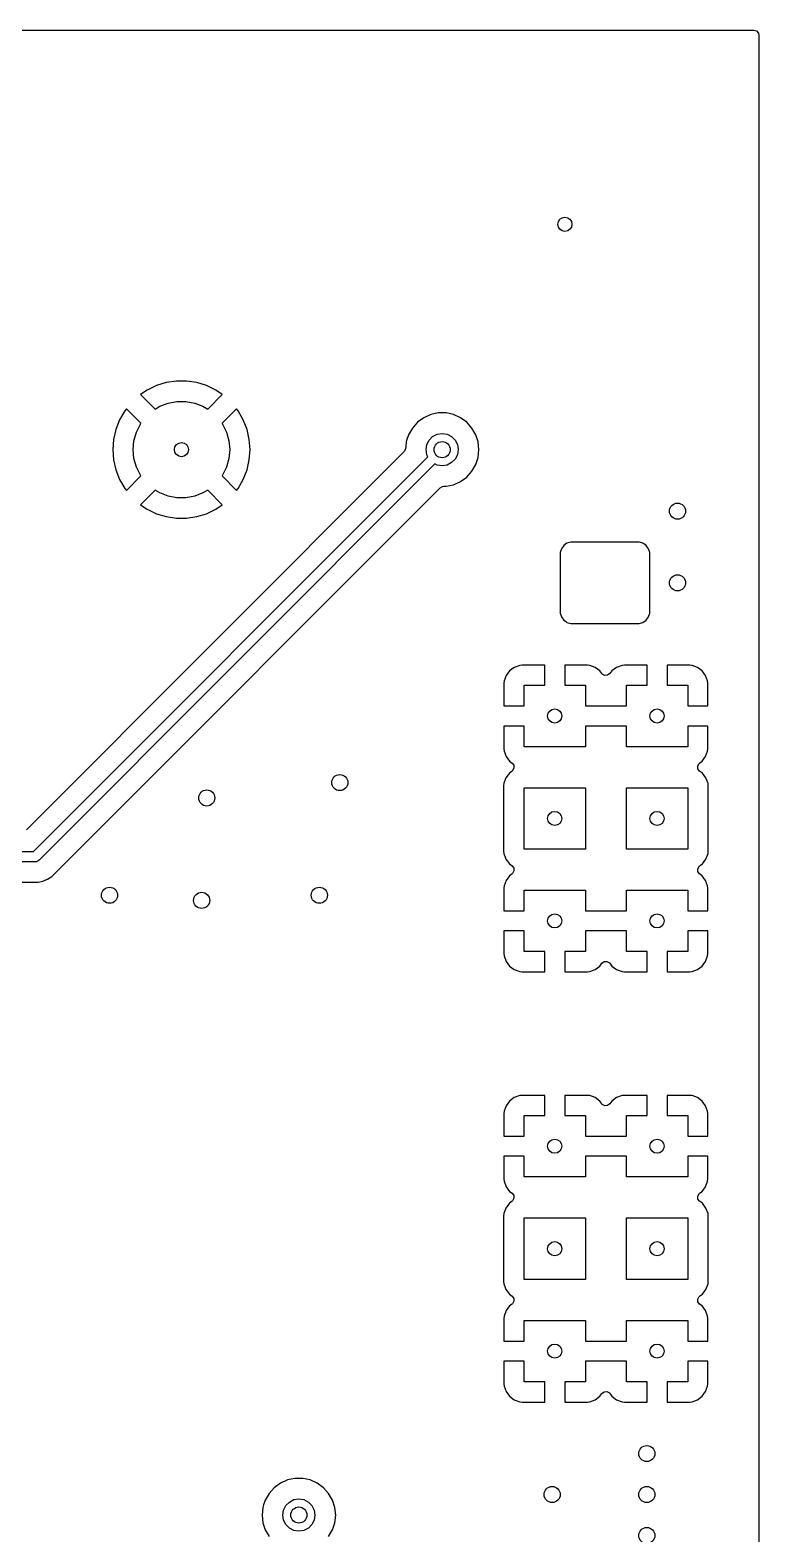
# Model space of a CAD drawing. Extents: x -2.18 to 1.8, y 0.44 to 2.81.
# Drawn here: x 1.087 to 1.8, y 1.347 to 2.815 of the extents above; entities that cross this region are included whole.
import ezdxf

# ---------------------------------------------------------------- set-up
doc = ezdxf.new("R2010")
doc.units = 0
doc.header["$MEASUREMENT"] = 0
doc.layers.add('BLACK', color=7, linetype='CONTINUOUS')

msp = doc.modelspace()

# ---------------------------------------------------------------- linework, layer by layer
at = {"layer": 'BLACK', "linetype": 'CONTINUOUS'}
for p, q in [((0.9998, 2.8146), (1.3998, 2.8146)), ((1.3998, 2.8146), (1.7947, 2.8146)), ((1.7947, 2.8146), (1.7973, 2.8138)), ((1.7973, 2.8138), (1.7991, 2.8117)), ((1.7991, 2.8117), (1.7996, 2.8097)), ((1.7996, 2.8097), (1.7996, 0.4403)), ((1.2108, 2.4675), (1.2017, 2.4631)), ((1.2203, 2.4704), (1.2108, 2.4675)), ((1.2303, 2.4719), (1.2203, 2.4704)), ((1.2203, 2.4704), (1.2203, 2.4704)), ((1.2403, 2.4719), (1.2303, 2.4719)), ((1.2502, 2.4704), (1.2403, 2.4719)), ((1.2598, 2.4675), (1.2502, 2.4704)), ((1.2502, 2.4704), (1.2502, 2.4704)), ((1.2688, 2.4631), (1.2598, 2.4675)), ((1.2598, 2.4675), (1.2598, 2.4675)), ((1.2017, 2.4631), (1.1954, 2.4588)), ((1.1954, 2.4588), (1.2097, 2.4445)), ((1.2017, 2.4631), (1.2017, 2.4631)), ((1.2223, 2.4504), (1.2309, 2.452)), ((1.2309, 2.452), (1.2396, 2.452)), ((1.2396, 2.452), (1.2482, 2.4504)), ((1.2609, 2.4445), (1.2752, 2.4588)), ((1.2752, 2.4588), (1.2688, 2.4631)), ((1.2688, 2.4631), (1.2688, 2.4631)), ((1.1798, 2.4428), (1.1748, 2.4341)), ((1.1815, 2.4449), (1.1798, 2.4428)), ((1.1957, 2.4307), (1.1815, 2.4449)), ((1.2097, 2.4445), (1.2142, 2.4473)), ((1.2142, 2.4473), (1.2223, 2.4504)), ((1.2482, 2.4504), (1.2563, 2.4473)), ((1.2563, 2.4473), (1.2609, 2.4445)), ((1.2891, 2.4449), (1.2749, 2.4307)), ((1.2907, 2.4428), (1.2891, 2.4449)), ((1.2957, 2.4341), (1.2907, 2.4428)), ((1.4789, 2.4392), (1.472, 2.4361)), ((1.4862, 2.4408), (1.4789, 2.4392)), ((1.4938, 2.4408), (1.4862, 2.4408)), ((1.5011, 2.4392), (1.4938, 2.4408)), ((1.508, 2.4361), (1.5011, 2.4392)), ((1.5011, 2.4392), (1.5011, 2.4392)), ((1.1711, 2.4248), (1.1689, 2.415)), ((1.1748, 2.4341), (1.1711, 2.4248)), ((1.1711, 2.4248), (1.1711, 2.4248)), ((1.1912, 2.4221), (1.1951, 2.4299)), ((1.1951, 2.4299), (1.1957, 2.4307)), ((1.2749, 2.4307), (1.2754, 2.4299)), ((1.2754, 2.4299), (1.2793, 2.4221)), ((1.2994, 2.4248), (1.2957, 2.4341)), ((1.2957, 2.4341), (1.2957, 2.4341)), ((1.3016, 2.415), (1.2994, 2.4248)), ((1.2994, 2.4248), (1.2994, 2.4248)), ((1.4609, 2.4261), (1.4571, 2.4196)), ((1.4659, 2.4317), (1.4609, 2.4261)), ((1.472, 2.4361), (1.4659, 2.4317)), ((1.5141, 2.4317), (1.508, 2.4361)), ((1.5191, 2.4261), (1.5141, 2.4317)), ((1.5229, 2.4196), (1.5191, 2.4261)), ((1.1689, 2.415), (1.1682, 2.405)), ((1.188, 2.405), (1.1888, 2.4137)), ((1.1888, 2.4137), (1.1912, 2.4221)), ((1.2793, 2.4221), (1.2817, 2.4137)), ((1.2817, 2.4137), (1.2825, 2.405)), ((1.3024, 2.405), (1.3016, 2.415)), ((1.4544, 2.4081), (1.4541, 2.4059)), ((1.4548, 2.4125), (1.4544, 2.4081)), ((1.4553, 2.4141), (1.4548, 2.4125)), ((1.4571, 2.4196), (1.4553, 2.4141)), ((1.4571, 2.4196), (1.4571, 2.4196)), ((1.4743, 2.405), (1.475, 2.4099)), ((1.475, 2.4099), (1.4773, 2.4143)), ((1.4773, 2.4143), (1.4807, 2.4177)), ((1.4807, 2.4177), (1.4851, 2.42)), ((1.4851, 2.42), (1.49, 2.4207)), ((1.49, 2.4207), (1.4949, 2.42)), ((1.4949, 2.42), (1.4993, 2.4177)), ((1.4993, 2.4177), (1.5027, 2.4143)), ((1.5027, 2.4143), (1.505, 2.4099)), ((1.505, 2.4099), (1.5057, 2.405)), ((1.5252, 2.4125), (1.5229, 2.4196)), ((1.526, 2.405), (1.5252, 2.4125)), ((1.4527, 2.403), (1.0838, 2.034)), ((1.0906, 2.0126), (1.4761, 2.398)), ((1.1682, 2.405), (1.1689, 2.395)), ((1.1682, 2.405), (1.1682, 2.405)), ((1.1689, 2.395), (1.1711, 2.3852)), ((1.1888, 2.3963), (1.188, 2.405)), ((1.1912, 2.3879), (1.1888, 2.3963)), ((1.2817, 2.3963), (1.2793, 2.3879)), ((1.2825, 2.405), (1.2817, 2.3963)), ((1.2994, 2.3852), (1.3016, 2.395)), ((1.3016, 2.395), (1.3024, 2.405)), ((1.3024, 2.405), (1.3024, 2.405)), ((1.4531, 2.4034), (1.4527, 2.403)), ((1.4541, 2.4059), (1.4531, 2.4034)), ((1.475, 2.4001), (1.4743, 2.405)), ((1.4761, 2.398), (1.475, 2.4001)), ((1.5027, 2.3957), (1.4993, 2.3923)), ((1.505, 2.4001), (1.5027, 2.3957)), ((1.5057, 2.405), (1.505, 2.4001)), ((1.5229, 2.3904), (1.5252, 2.3975)), ((1.5252, 2.3975), (1.526, 2.405)), ((1.483, 2.3911), (1.0961, 2.0042)), ((1.1711, 2.3852), (1.1711, 2.3852)), ((1.1711, 2.3852), (1.1748, 2.3759)), ((1.1815, 2.3651), (1.1957, 2.3793)), ((1.1951, 2.3801), (1.1912, 2.3879)), ((1.1957, 2.3793), (1.1951, 2.3801)), ((1.2754, 2.3801), (1.2749, 2.3793)), ((1.2749, 2.3793), (1.2891, 2.3651)), ((1.2793, 2.3879), (1.2754, 2.3801)), ((1.2957, 2.3759), (1.2994, 2.3852)), ((1.2994, 2.3852), (1.2994, 2.3852)), ((1.4851, 2.39), (1.483, 2.3911)), ((1.49, 2.3893), (1.4851, 2.39)), ((1.4949, 2.39), (1.49, 2.3893)), ((1.4993, 2.3923), (1.4949, 2.39)), ((1.508, 2.3739), (1.5141, 2.3783)), ((1.5141, 2.3783), (1.5191, 2.3839)), ((1.5191, 2.3839), (1.5229, 2.3904)), ((1.1748, 2.3759), (1.1748, 2.3759)), ((1.1748, 2.3759), (1.1798, 2.3672)), ((1.1798, 2.3672), (1.1815, 2.3651)), ((1.2097, 2.3655), (1.1954, 2.3512)), ((1.2142, 2.3627), (1.2097, 2.3655)), ((1.2609, 2.3655), (1.2563, 2.3627)), ((1.2752, 2.3512), (1.2609, 2.3655)), ((1.2891, 2.3651), (1.2907, 2.3672)), ((1.2907, 2.3672), (1.2957, 2.3759)), ((1.4248, 2.3045), (1.4881, 2.3678)), ((1.4881, 2.3678), (1.4905, 2.3691)), ((1.4905, 2.3691), (1.4915, 2.3692)), ((1.4915, 2.3692), (1.4938, 2.3692)), ((1.4938, 2.3692), (1.5011, 2.3708)), ((1.5011, 2.3708), (1.508, 2.3739)), ((1.1954, 2.3512), (1.2017, 2.3469)), ((1.2223, 2.3596), (1.2142, 2.3627)), ((1.2309, 2.358), (1.2223, 2.3596)), ((1.2396, 2.358), (1.2309, 2.358)), ((1.2482, 2.3596), (1.2396, 2.358)), ((1.2563, 2.3627), (1.2482, 2.3596)), ((1.2688, 2.3469), (1.2752, 2.3512)), ((1.2017, 2.3469), (1.2017, 2.3469)), ((1.2017, 2.3469), (1.2108, 2.3425)), ((1.2108, 2.3425), (1.2108, 2.3425)), ((1.2108, 2.3425), (1.2203, 2.3396)), ((1.2203, 2.3396), (1.2203, 2.3396)), ((1.2203, 2.3396), (1.2303, 2.3381)), ((1.2303, 2.3381), (1.2303, 2.3381)), ((1.2303, 2.3381), (1.2403, 2.3381)), ((1.2403, 2.3381), (1.2502, 2.3396)), ((1.2403, 2.3381), (1.2403, 2.3381)), ((1.2502, 2.3396), (1.2598, 2.3425)), ((1.2502, 2.3396), (1.2502, 2.3396)), ((1.2598, 2.3425), (1.2688, 2.3469)), ((1.6066, 2.3082), (1.6054, 2.3045)), ((1.6089, 2.3113), (1.6066, 2.3082)), ((1.612, 2.3136), (1.6089, 2.3113)), ((1.6157, 2.3148), (1.612, 2.3136)), ((1.6176, 2.3148), (1.6157, 2.3148)), ((1.6157, 2.3148), (1.6157, 2.3148)), ((1.6178, 2.3148), (1.6176, 2.3148)), ((1.6808, 2.3148), (1.6178, 2.3148)), ((1.6826, 2.3148), (1.6808, 2.3148)), ((1.6862, 2.3136), (1.6826, 2.3148)), ((1.6826, 2.3148), (1.6826, 2.3148)), ((1.6894, 2.3113), (1.6862, 2.3136)), ((1.6908, 2.3094), (1.6894, 2.3113)), ((1.6917, 2.3082), (1.6908, 2.3094)), ((1.6929, 2.3045), (1.6917, 2.3082)), ((1.1972, 2.0769), (1.4248, 2.3045)), ((1.6054, 2.3045), (1.6054, 2.2455)), ((1.6929, 2.3027), (1.6929, 2.3045)), ((1.6929, 2.2476), (1.6929, 2.3027)), ((1.6929, 2.2474), (1.6929, 2.2476)), ((1.6929, 2.2455), (1.6929, 2.2474)), ((1.6054, 2.2455), (1.6066, 2.2418)), ((1.6066, 2.2418), (1.6089, 2.2387)), ((1.6089, 2.2387), (1.6105, 2.2375)), ((1.6105, 2.2375), (1.612, 2.2364)), ((1.612, 2.2364), (1.6157, 2.2352)), ((1.6157, 2.2352), (1.6157, 2.2352)), ((1.6157, 2.2352), (1.6826, 2.2352)), ((1.6826, 2.2352), (1.6862, 2.2364)), ((1.6826, 2.2352), (1.6826, 2.2352)), ((1.6862, 2.2364), (1.6894, 2.2387)), ((1.6894, 2.2387), (1.6917, 2.2418)), ((1.6917, 2.2418), (1.6929, 2.2455)), ((1.5559, 2.1891), (1.5525, 2.1845)), ((1.5605, 2.1925), (1.5559, 2.1891)), ((1.5559, 2.1891), (1.5559, 2.1891)), ((1.5658, 2.1944), (1.5605, 2.1925)), ((1.5605, 2.1925), (1.5605, 2.1925)), ((1.5681, 2.1947), (1.5658, 2.1944)), ((1.5658, 2.1944), (1.5658, 2.1944)), ((1.5902, 2.1947), (1.5681, 2.1947)), ((1.5902, 2.175), (1.5902, 2.1947)), ((1.6319, 2.1947), (1.6098, 2.1947)), ((1.6098, 2.1947), (1.6098, 2.175)), ((1.6342, 2.1944), (1.6319, 2.1947)), ((1.6395, 2.1925), (1.6342, 2.1944)), ((1.6342, 2.1944), (1.6342, 2.1944)), ((1.6441, 2.1891), (1.6395, 2.1925)), ((1.6395, 2.1925), (1.6395, 2.1925)), ((1.6461, 2.1864), (1.6441, 2.1891)), ((1.6559, 2.1891), (1.6539, 2.1864)), ((1.6605, 2.1925), (1.6559, 2.1891)), ((1.6658, 2.1944), (1.6605, 2.1925)), ((1.6605, 2.1925), (1.6605, 2.1925)), ((1.6681, 2.1947), (1.6658, 2.1944)), ((1.6658, 2.1944), (1.6658, 2.1944)), ((1.6902, 2.1947), (1.6681, 2.1947)), ((1.6902, 2.175), (1.6902, 2.1947)), ((1.7319, 2.1947), (1.7098, 2.1947)), ((1.7098, 2.1947), (1.7098, 2.175)), ((1.7342, 2.1944), (1.7319, 2.1947)), ((1.7395, 2.1925), (1.7342, 2.1944)), ((1.7342, 2.1944), (1.7342, 2.1944)), ((1.7441, 2.1891), (1.7395, 2.1925)), ((1.7395, 2.1925), (1.7395, 2.1925)), ((1.7475, 2.1845), (1.7441, 2.1891)), ((1.7441, 2.1891), (1.7441, 2.1891)), ((1.5506, 2.1792), (1.5503, 2.1769)), ((1.5503, 2.1769), (1.5503, 2.1548)), ((1.5525, 2.1845), (1.5506, 2.1792)), ((1.5506, 2.1792), (1.5506, 2.1792)), ((1.5525, 2.1845), (1.5525, 2.1845)), ((1.57, 2.1548), (1.57, 2.175)), ((1.57, 2.175), (1.5902, 2.175)), ((1.6098, 2.175), (1.63, 2.175)), ((1.63, 2.175), (1.63, 2.1548)), ((1.6465, 2.1858), (1.6461, 2.1864)), ((1.649, 2.1845), (1.6465, 2.1858)), ((1.6517, 2.1847), (1.649, 2.1845)), ((1.6539, 2.1864), (1.6517, 2.1847)), ((1.67, 2.1548), (1.67, 2.175)), ((1.67, 2.175), (1.6902, 2.175)), ((1.7098, 2.175), (1.73, 2.175)), ((1.73, 2.175), (1.73, 2.1548)), ((1.7494, 2.1792), (1.7475, 2.1845)), ((1.7475, 2.1845), (1.7475, 2.1845)), ((1.7497, 2.1769), (1.7494, 2.1792)), ((1.7494, 2.1792), (1.7494, 2.1792)), ((1.7497, 2.1548), (1.7497, 2.1769)), ((1.7497, 2.1769), (1.7497, 2.1769)), ((1.5503, 2.1548), (1.57, 2.1548)), ((1.63, 2.1548), (1.67, 2.1548)), ((1.73, 2.1548), (1.7497, 2.1548)), ((1.57, 2.1352), (1.5503, 2.1352)), ((1.5503, 2.1352), (1.5503, 2.1131)), ((1.57, 2.115), (1.57, 2.1352)), ((1.63, 2.1352), (1.63, 2.115)), ((1.67, 2.1352), (1.63, 2.1352)), ((1.67, 2.115), (1.67, 2.1352)), ((1.7497, 2.1352), (1.73, 2.1352)), ((1.73, 2.1352), (1.73, 2.115)), ((1.7497, 2.1131), (1.7497, 2.1352)), ((1.63, 2.115), (1.57, 2.115)), ((1.73, 2.115), (1.67, 2.115)), ((1.5503, 2.1131), (1.5506, 2.1108)), ((1.5506, 2.1108), (1.5506, 2.1108)), ((1.5506, 2.1108), (1.5525, 2.1055)), ((1.5525, 2.1055), (1.5525, 2.1055)), ((1.5525, 2.1055), (1.5559, 2.1009)), ((1.5559, 2.1009), (1.5584, 2.0991)), ((1.7416, 2.0991), (1.7441, 2.1009)), ((1.7441, 2.1009), (1.7475, 2.1055)), ((1.7441, 2.1009), (1.7441, 2.1009)), ((1.7475, 2.1055), (1.7494, 2.1108)), ((1.7475, 2.1055), (1.7475, 2.1055)), ((1.7494, 2.1108), (1.7497, 2.1131)), ((1.7494, 2.1108), (1.7494, 2.1108)), ((1.7497, 2.1131), (1.7497, 2.1131)), ((1.5522, 2.0847), (1.5502, 2.0793)), ((1.5545, 2.0876), (1.5522, 2.0847)), ((1.5557, 2.0893), (1.5545, 2.0876)), ((1.5584, 2.0913), (1.5557, 2.0893)), ((1.5557, 2.0893), (1.5557, 2.0893)), ((1.5557, 2.0893), (1.5557, 2.0893)), ((1.5584, 2.0991), (1.56, 2.0969)), ((1.5589, 2.0918), (1.5584, 2.0913)), ((1.5602, 2.0942), (1.5589, 2.0918)), ((1.56, 2.0969), (1.5602, 2.0942)), ((1.7398, 2.0962), (1.7411, 2.0987)), ((1.74, 2.0935), (1.7398, 2.0962)), ((1.7416, 2.0913), (1.74, 2.0935)), ((1.7411, 2.0987), (1.7416, 2.0991)), ((1.7443, 2.0893), (1.7416, 2.0913)), ((1.7478, 2.0847), (1.7443, 2.0893)), ((1.7487, 2.0822), (1.7478, 2.0847)), ((1.1086, 1.9883), (1.1972, 2.0769)), ((1.5502, 2.0793), (1.55, 2.0769)), ((1.55, 2.0769), (1.55, 2.0131)), ((1.5502, 2.0793), (1.5502, 2.0793)), ((1.57, 2.015), (1.57, 2.075)), ((1.57, 2.075), (1.63, 2.075)), ((1.63, 2.075), (1.63, 2.015)), ((1.67, 2.015), (1.67, 2.075)), ((1.67, 2.075), (1.73, 2.075)), ((1.73, 2.075), (1.73, 2.015)), ((1.7496, 2.0796), (1.7487, 2.0822)), ((1.7498, 2.0793), (1.7496, 2.0796)), ((1.7498, 2.0787), (1.7498, 2.0793)), ((1.75, 2.0769), (1.7498, 2.0787)), ((1.75, 2.0131), (1.75, 2.0769)), ((1.75, 2.0769), (1.75, 2.0769)), ((0.5827, 2.0126), (1.0906, 2.0126)), ((1.55, 2.0131), (1.5502, 2.0107)), ((1.63, 2.015), (1.57, 2.015)), ((1.73, 2.015), (1.67, 2.015)), ((1.7498, 2.0107), (1.7499, 2.0123)), ((1.7499, 2.0123), (1.75, 2.0131)), ((1.75, 2.0131), (1.75, 2.0131)), ((1.0927, 2.0027), (0.5847, 2.0027)), ((1.0936, 2.0028), (1.0927, 2.0027)), ((1.0941, 2.0031), (1.0936, 2.0028)), ((1.0936, 2.0028), (1.0936, 2.0028)), ((1.0954, 2.0036), (1.0941, 2.0031)), ((1.0961, 2.0042), (1.0954, 2.0036)), ((1.0954, 2.0036), (1.0954, 2.0036)), ((1.5502, 2.0107), (1.5502, 2.0107)), ((1.5502, 2.0107), (1.5519, 2.0061)), ((1.5519, 2.0061), (1.5522, 2.0053)), ((1.5522, 2.0053), (1.5557, 2.0007)), ((1.5557, 2.0007), (1.5584, 1.9987)), ((1.5584, 1.9987), (1.56, 1.9965)), ((1.7398, 1.9958), (1.7411, 1.9982)), ((1.7411, 1.9982), (1.7416, 1.9987)), ((1.7416, 1.9987), (1.7443, 2.0007)), ((1.7443, 2.0007), (1.7478, 2.0053)), ((1.7478, 2.0053), (1.7498, 2.0107)), ((0.9911, 1.9827), (1.0951, 1.9827)), ((1.0951, 1.9827), (1.0999, 1.9837)), ((1.0951, 1.9827), (1.0951, 1.9827)), ((1.0999, 1.9837), (1.1045, 1.9856)), ((1.1045, 1.9856), (1.1086, 1.9883)), ((1.5525, 1.9845), (1.5506, 1.9792)), ((1.5559, 1.9891), (1.5525, 1.9845)), ((1.5525, 1.9845), (1.5525, 1.9845)), ((1.5584, 1.9909), (1.5559, 1.9891)), ((1.5589, 1.9913), (1.5584, 1.9909)), ((1.5602, 1.9938), (1.5589, 1.9913)), ((1.56, 1.9965), (1.5602, 1.9938)), ((1.74, 1.9931), (1.7398, 1.9958)), ((1.7416, 1.9909), (1.74, 1.9931)), ((1.7441, 1.9891), (1.7416, 1.9909)), ((1.7475, 1.9845), (1.7441, 1.9891)), ((1.7494, 1.9792), (1.7475, 1.9845)), ((1.7475, 1.9845), (1.7475, 1.9845)), ((1.5506, 1.9792), (1.5503, 1.9769)), ((1.5503, 1.9769), (1.5503, 1.9548)), ((1.5506, 1.9792), (1.5506, 1.9792)), ((1.57, 1.9548), (1.57, 1.975)), ((1.57, 1.975), (1.63, 1.975)), ((1.63, 1.975), (1.63, 1.9548)), ((1.67, 1.9548), (1.67, 1.975)), ((1.67, 1.975), (1.73, 1.975)), ((1.73, 1.975), (1.73, 1.9548)), ((1.7497, 1.9769), (1.7494, 1.9792)), ((1.7494, 1.9792), (1.7494, 1.9792)), ((1.7497, 1.9548), (1.7497, 1.9769)), ((1.7497, 1.9769), (1.7497, 1.9769)), ((1.5503, 1.9548), (1.57, 1.9548)), ((1.63, 1.9548), (1.67, 1.9548)), ((1.73, 1.9548), (1.7497, 1.9548)), ((1.5503, 1.9352), (1.5503, 1.9131)), ((1.57, 1.9352), (1.5503, 1.9352)), ((1.57, 1.915), (1.57, 1.9352)), ((1.63, 1.9352), (1.63, 1.915)), ((1.67, 1.9352), (1.63, 1.9352)), ((1.67, 1.915), (1.67, 1.9352)), ((1.7497, 1.9352), (1.73, 1.9352)), ((1.73, 1.9352), (1.73, 1.915)), ((1.7497, 1.9131), (1.7497, 1.9352)), ((1.5503, 1.9131), (1.5506, 1.9108)), ((1.5506, 1.9108), (1.5506, 1.9108)), ((1.5506, 1.9108), (1.5525, 1.9055)), ((1.5902, 1.915), (1.57, 1.915)), ((1.5902, 1.8953), (1.5902, 1.915)), ((1.63, 1.915), (1.6098, 1.915)), ((1.6098, 1.915), (1.6098, 1.8953)), ((1.6902, 1.915), (1.67, 1.915)), ((1.6902, 1.8953), (1.6902, 1.915)), ((1.73, 1.915), (1.7098, 1.915)), ((1.7098, 1.915), (1.7098, 1.8953)), ((1.7475, 1.9055), (1.7494, 1.9108)), ((1.7494, 1.9108), (1.7497, 1.9131)), ((1.7494, 1.9108), (1.7494, 1.9108)), ((1.7497, 1.9131), (1.7497, 1.9131)), ((1.5525, 1.9055), (1.5525, 1.9055)), ((1.5525, 1.9055), (1.5559, 1.9009)), ((1.5559, 1.9009), (1.5559, 1.9009)), ((1.5559, 1.9009), (1.5605, 1.8975)), ((1.5605, 1.8975), (1.5605, 1.8975)), ((1.5605, 1.8975), (1.5658, 1.8956)), ((1.5658, 1.8956), (1.5658, 1.8956)), ((1.5658, 1.8956), (1.5681, 1.8953)), ((1.5681, 1.8953), (1.5681, 1.8953)), ((1.5681, 1.8953), (1.5902, 1.8953)), ((1.6098, 1.8953), (1.6319, 1.8953)), ((1.6319, 1.8953), (1.6342, 1.8956)), ((1.6319, 1.8953), (1.6319, 1.8953)), ((1.6342, 1.8956), (1.6395, 1.8975)), ((1.6342, 1.8956), (1.6342, 1.8956)), ((1.6395, 1.8975), (1.6441, 1.9009)), ((1.6395, 1.8975), (1.6395, 1.8975)), ((1.6441, 1.9009), (1.6461, 1.9036)), ((1.6461, 1.9036), (1.6483, 1.9053)), ((1.6483, 1.9053), (1.651, 1.9055)), ((1.651, 1.9055), (1.6535, 1.9042)), ((1.6535, 1.9042), (1.6539, 1.9036)), ((1.6539, 1.9036), (1.6559, 1.9009)), ((1.6559, 1.9009), (1.6605, 1.8975)), ((1.6605, 1.8975), (1.6605, 1.8975)), ((1.6605, 1.8975), (1.6658, 1.8956)), ((1.6658, 1.8956), (1.6658, 1.8956)), ((1.6658, 1.8956), (1.6681, 1.8953)), ((1.6681, 1.8953), (1.6681, 1.8953)), ((1.6681, 1.8953), (1.6902, 1.8953)), ((1.7098, 1.8953), (1.7319, 1.8953)), ((1.7319, 1.8953), (1.7342, 1.8956)), ((1.7319, 1.8953), (1.7319, 1.8953)), ((1.7342, 1.8956), (1.7395, 1.8975)), ((1.7342, 1.8956), (1.7342, 1.8956)), ((1.7395, 1.8975), (1.7441, 1.9009)), ((1.7395, 1.8975), (1.7395, 1.8975)), ((1.7441, 1.9009), (1.7475, 1.9055)), ((1.7441, 1.9009), (1.7441, 1.9009)), ((1.7475, 1.9055), (1.7475, 1.9055)), ((1.5525, 1.7645), (1.5506, 1.7592)), ((1.5559, 1.7691), (1.5525, 1.7645)), ((1.5525, 1.7645), (1.5525, 1.7645)), ((1.5605, 1.7725), (1.5559, 1.7691)), ((1.5559, 1.7691), (1.5559, 1.7691)), ((1.5658, 1.7744), (1.5605, 1.7725)), ((1.5605, 1.7725), (1.5605, 1.7725)), ((1.5681, 1.7747), (1.5658, 1.7744)), ((1.5658, 1.7744), (1.5658, 1.7744)), ((1.5902, 1.7747), (1.5681, 1.7747)), ((1.5902, 1.755), (1.5902, 1.7747)), ((1.6319, 1.7747), (1.6098, 1.7747)), ((1.6098, 1.7747), (1.6098, 1.755)), ((1.6342, 1.7744), (1.6319, 1.7747)), ((1.6395, 1.7725), (1.6342, 1.7744)), ((1.6342, 1.7744), (1.6342, 1.7744)), ((1.6441, 1.7691), (1.6395, 1.7725)), ((1.6395, 1.7725), (1.6395, 1.7725)), ((1.6461, 1.7664), (1.6441, 1.7691)), ((1.6465, 1.7658), (1.6461, 1.7664)), ((1.649, 1.7645), (1.6465, 1.7658)), ((1.6517, 1.7647), (1.649, 1.7645)), ((1.6539, 1.7664), (1.6517, 1.7647)), ((1.6559, 1.7691), (1.6539, 1.7664)), ((1.6605, 1.7725), (1.6559, 1.7691)), ((1.6658, 1.7744), (1.6605, 1.7725)), ((1.6605, 1.7725), (1.6605, 1.7725)), ((1.6681, 1.7747), (1.6658, 1.7744)), ((1.6658, 1.7744), (1.6658, 1.7744)), ((1.6902, 1.7747), (1.6681, 1.7747)), ((1.6902, 1.755), (1.6902, 1.7747)), ((1.7319, 1.7747), (1.7098, 1.7747)), ((1.7098, 1.7747), (1.7098, 1.755)), ((1.7342, 1.7744), (1.7319, 1.7747)), ((1.7395, 1.7725), (1.7342, 1.7744)), ((1.7342, 1.7744), (1.7342, 1.7744)), ((1.7441, 1.7691), (1.7395, 1.7725)), ((1.7395, 1.7725), (1.7395, 1.7725)), ((1.7475, 1.7645), (1.7441, 1.7691)), ((1.7441, 1.7691), (1.7441, 1.7691)), ((1.7494, 1.7592), (1.7475, 1.7645)), ((1.7475, 1.7645), (1.7475, 1.7645)), ((1.5506, 1.7592), (1.5503, 1.7569)), ((1.5503, 1.7569), (1.5503, 1.7348)), ((1.5506, 1.7592), (1.5506, 1.7592)), ((1.57, 1.7348), (1.57, 1.755)), ((1.57, 1.755), (1.5902, 1.755)), ((1.6098, 1.755), (1.63, 1.755)), ((1.63, 1.755), (1.63, 1.7348)), ((1.67, 1.7348), (1.67, 1.755)), ((1.67, 1.755), (1.6902, 1.755)), ((1.7098, 1.755), (1.73, 1.755)), ((1.73, 1.755), (1.73, 1.7348)), ((1.7497, 1.7569), (1.7494, 1.7592)), ((1.7494, 1.7592), (1.7494, 1.7592)), ((1.7497, 1.7348), (1.7497, 1.7569)), ((1.7497, 1.7569), (1.7497, 1.7569)), ((1.5503, 1.7348), (1.57, 1.7348)), ((1.63, 1.7348), (1.67, 1.7348)), ((1.73, 1.7348), (1.7497, 1.7348)), ((1.57, 1.7152), (1.5503, 1.7152)), ((1.5503, 1.7152), (1.5503, 1.6931)), ((1.57, 1.695), (1.57, 1.7152)), ((1.67, 1.7152), (1.63, 1.7152)), ((1.63, 1.7152), (1.63, 1.695)), ((1.67, 1.695), (1.67, 1.7152)), ((1.7497, 1.7152), (1.73, 1.7152)), ((1.73, 1.7152), (1.73, 1.695)), ((1.7497, 1.6931), (1.7497, 1.7152)), ((1.5503, 1.6931), (1.5506, 1.6908)), ((1.5506, 1.6908), (1.5506, 1.6908)), ((1.5506, 1.6908), (1.5525, 1.6855)), ((1.63, 1.695), (1.57, 1.695)), ((1.73, 1.695), (1.67, 1.695)), ((1.7475, 1.6855), (1.7494, 1.6908)), ((1.7494, 1.6908), (1.7497, 1.6931)), ((1.7494, 1.6908), (1.7494, 1.6908)), ((1.7497, 1.6931), (1.7497, 1.6931)), ((1.5525, 1.6855), (1.5525, 1.6855)), ((1.5525, 1.6855), (1.5559, 1.6809)), ((1.5559, 1.6809), (1.5584, 1.6791)), ((1.5584, 1.6791), (1.56, 1.6769)), ((1.5602, 1.6742), (1.5589, 1.6718)), ((1.56, 1.6769), (1.5602, 1.6742)), ((1.7398, 1.6762), (1.7411, 1.6787)), ((1.74, 1.6735), (1.7398, 1.6762)), ((1.7411, 1.6787), (1.7416, 1.6791)), ((1.7416, 1.6791), (1.7441, 1.6809)), ((1.7441, 1.6809), (1.7475, 1.6855)), ((1.7441, 1.6809), (1.7441, 1.6809)), ((1.7475, 1.6855), (1.7475, 1.6855)), ((1.5502, 1.6593), (1.55, 1.6569)), ((1.5522, 1.6647), (1.5502, 1.6593)), ((1.5502, 1.6593), (1.5502, 1.6593)), ((1.5557, 1.6693), (1.5522, 1.6647)), ((1.5584, 1.6713), (1.5557, 1.6693)), ((1.5557, 1.6693), (1.5557, 1.6693)), ((1.5557, 1.6693), (1.5557, 1.6693)), ((1.5557, 1.6693), (1.5557, 1.6693)), ((1.5589, 1.6718), (1.5584, 1.6713)), ((1.7416, 1.6713), (1.74, 1.6735)), ((1.7443, 1.6693), (1.7416, 1.6713)), ((1.7478, 1.6647), (1.7443, 1.6693)), ((1.7498, 1.6593), (1.7478, 1.6647)), ((1.7499, 1.6585), (1.7498, 1.6593)), ((1.55, 1.6569), (1.55, 1.5931)), ((1.57, 1.595), (1.57, 1.655)), ((1.57, 1.655), (1.63, 1.655)), ((1.63, 1.655), (1.63, 1.595)), ((1.67, 1.595), (1.67, 1.655)), ((1.67, 1.655), (1.73, 1.655)), ((1.73, 1.655), (1.73, 1.595)), ((1.75, 1.6569), (1.7499, 1.6585)), ((1.75, 1.5931), (1.75, 1.6569)), ((1.75, 1.6569), (1.75, 1.6569)), ((1.55, 1.5931), (1.5502, 1.5907)), ((1.5502, 1.5907), (1.5502, 1.5907)), ((1.5502, 1.5907), (1.5519, 1.5861)), ((1.5519, 1.5861), (1.5522, 1.5853)), ((1.63, 1.595), (1.57, 1.595)), ((1.73, 1.595), (1.67, 1.595)), ((1.7478, 1.5853), (1.7498, 1.5907)), ((1.7498, 1.5907), (1.7499, 1.592)), ((1.7499, 1.592), (1.75, 1.5931)), ((1.75, 1.5931), (1.75, 1.5931)), ((1.5522, 1.5853), (1.5557, 1.5807)), ((1.5557, 1.5807), (1.5584, 1.5787)), ((1.5584, 1.5709), (1.5559, 1.5691)), ((1.5584, 1.5787), (1.56, 1.5765)), ((1.5589, 1.5713), (1.5584, 1.5709)), ((1.5602, 1.5738), (1.5589, 1.5713)), ((1.56, 1.5765), (1.5602, 1.5738)), ((1.7398, 1.5758), (1.7411, 1.5782)), ((1.74, 1.5731), (1.7398, 1.5758)), ((1.7416, 1.5709), (1.74, 1.5731)), ((1.7411, 1.5782), (1.7416, 1.5787)), ((1.7416, 1.5787), (1.7443, 1.5807)), ((1.7441, 1.5691), (1.7416, 1.5709)), ((1.7443, 1.5807), (1.7478, 1.5853)), ((1.5506, 1.5592), (1.5503, 1.5569)), ((1.5503, 1.5569), (1.5503, 1.5348)), ((1.5525, 1.5645), (1.5506, 1.5592)), ((1.5506, 1.5592), (1.5506, 1.5592)), ((1.5559, 1.5691), (1.5525, 1.5645)), ((1.5525, 1.5645), (1.5525, 1.5645)), ((1.7475, 1.5645), (1.7441, 1.5691)), ((1.7494, 1.5592), (1.7475, 1.5645)), ((1.7475, 1.5645), (1.7475, 1.5645)), ((1.7497, 1.5569), (1.7494, 1.5592)), ((1.7494, 1.5592), (1.7494, 1.5592)), ((1.7497, 1.5348), (1.7497, 1.5569)), ((1.7497, 1.5569), (1.7497, 1.5569)), ((1.57, 1.5348), (1.57, 1.555)), ((1.57, 1.555), (1.63, 1.555)), ((1.63, 1.555), (1.63, 1.5348)), ((1.67, 1.5348), (1.67, 1.555)), ((1.67, 1.555), (1.73, 1.555)), ((1.73, 1.555), (1.73, 1.5348)), ((1.5503, 1.5348), (1.57, 1.5348)), ((1.63, 1.5348), (1.67, 1.5348)), ((1.73, 1.5348), (1.7497, 1.5348)), ((1.5503, 1.5152), (1.5503, 1.4931)), ((1.57, 1.5152), (1.5503, 1.5152)), ((1.57, 1.495), (1.57, 1.5152)), ((1.63, 1.5152), (1.63, 1.495)), ((1.67, 1.5152), (1.63, 1.5152)), ((1.67, 1.495), (1.67, 1.5152)), ((1.7497, 1.5152), (1.73, 1.5152)), ((1.73, 1.5152), (1.73, 1.495)), ((1.7497, 1.4931), (1.7497, 1.5152)), ((1.5503, 1.4931), (1.5506, 1.4908)), ((1.5506, 1.4908), (1.5506, 1.4908)), ((1.5506, 1.4908), (1.5525, 1.4855)), ((1.5525, 1.4855), (1.5525, 1.4855)), ((1.5525, 1.4855), (1.5559, 1.4809)), ((1.5902, 1.495), (1.57, 1.495)), ((1.5902, 1.4753), (1.5902, 1.495)), ((1.63, 1.495), (1.6098, 1.495)), ((1.6098, 1.495), (1.6098, 1.4753)), ((1.6441, 1.4809), (1.6461, 1.4836)), ((1.6461, 1.4836), (1.6483, 1.4853)), ((1.6483, 1.4853), (1.651, 1.4855)), ((1.651, 1.4855), (1.6535, 1.4842)), ((1.6535, 1.4842), (1.6539, 1.4836)), ((1.6539, 1.4836), (1.6559, 1.4809)), ((1.6902, 1.495), (1.67, 1.495)), ((1.6902, 1.4753), (1.6902, 1.495)), ((1.73, 1.495), (1.7098, 1.495)), ((1.7098, 1.495), (1.7098, 1.4753)), ((1.7441, 1.4809), (1.7475, 1.4855)), ((1.7475, 1.4855), (1.7494, 1.4908)), ((1.7475, 1.4855), (1.7475, 1.4855)), ((1.7494, 1.4908), (1.7497, 1.4931)), ((1.7494, 1.4908), (1.7494, 1.4908)), ((1.7497, 1.4931), (1.7497, 1.4931)), ((1.5559, 1.4809), (1.5559, 1.4809)), ((1.5559, 1.4809), (1.5605, 1.4775)), ((1.5605, 1.4775), (1.5605, 1.4775)), ((1.5605, 1.4775), (1.5658, 1.4756)), ((1.5658, 1.4756), (1.5658, 1.4756)), ((1.5658, 1.4756), (1.5681, 1.4753)), ((1.5681, 1.4753), (1.5681, 1.4753)), ((1.5681, 1.4753), (1.5902, 1.4753)), ((1.6098, 1.4753), (1.6319, 1.4753)), ((1.6319, 1.4753), (1.6342, 1.4756)), ((1.6319, 1.4753), (1.6319, 1.4753)), ((1.6342, 1.4756), (1.6395, 1.4775)), ((1.6342, 1.4756), (1.6342, 1.4756)), ((1.6395, 1.4775), (1.6441, 1.4809)), ((1.6395, 1.4775), (1.6395, 1.4775)), ((1.6559, 1.4809), (1.6605, 1.4775)), ((1.6605, 1.4775), (1.6605, 1.4775)), ((1.6605, 1.4775), (1.6658, 1.4756)), ((1.6658, 1.4756), (1.6658, 1.4756)), ((1.6658, 1.4756), (1.6681, 1.4753)), ((1.6681, 1.4753), (1.6681, 1.4753)), ((1.6681, 1.4753), (1.6902, 1.4753)), ((1.7098, 1.4753), (1.7319, 1.4753)), ((1.7319, 1.4753), (1.7342, 1.4756)), ((1.7319, 1.4753), (1.7319, 1.4753)), ((1.7342, 1.4756), (1.7395, 1.4775)), ((1.7342, 1.4756), (1.7342, 1.4756)), ((1.7395, 1.4775), (1.7441, 1.4809)), ((1.7395, 1.4775), (1.7395, 1.4775)), ((1.7441, 1.4809), (1.7441, 1.4809)), ((1.332, 1.3961), (1.3259, 1.3917)), ((1.3348, 1.3974), (1.332, 1.3961)), ((1.3365, 1.3982), (1.3348, 1.3974)), ((1.3389, 1.3992), (1.3365, 1.3982)), ((1.3462, 1.4008), (1.3389, 1.3992)), ((1.3538, 1.4008), (1.3462, 1.4008)), ((1.3611, 1.3992), (1.3538, 1.4008)), ((1.368, 1.3961), (1.3611, 1.3992)), ((1.3611, 1.3992), (1.3611, 1.3992)), ((1.3741, 1.3917), (1.368, 1.3961)), ((1.3209, 1.3861), (1.3171, 1.3796)), ((1.3259, 1.3917), (1.3209, 1.3861)), ((1.3407, 1.3777), (1.3451, 1.38)), ((1.3451, 1.38), (1.35, 1.3807)), ((1.35, 1.3807), (1.3549, 1.38)), ((1.3549, 1.38), (1.3593, 1.3777)), ((1.3791, 1.3861), (1.3741, 1.3917)), ((1.3829, 1.3796), (1.3791, 1.3861)), ((1.3148, 1.3725), (1.314, 1.365)), ((1.3156, 1.375), (1.3148, 1.3725)), ((1.3171, 1.3796), (1.3156, 1.375)), ((1.3171, 1.3796), (1.3171, 1.3796)), ((1.3343, 1.365), (1.335, 1.3699)), ((1.335, 1.3699), (1.3373, 1.3743)), ((1.3373, 1.3743), (1.3407, 1.3777)), ((1.3593, 1.3777), (1.3627, 1.3743)), ((1.3627, 1.3743), (1.365, 1.3699)), ((1.365, 1.3699), (1.3657, 1.365)), ((1.3852, 1.3725), (1.3829, 1.3796)), ((1.386, 1.365), (1.3852, 1.3725)), ((1.314, 1.365), (1.3148, 1.3575)), ((1.3148, 1.3575), (1.3148, 1.3575)), ((1.3148, 1.3575), (1.3171, 1.3504)), ((1.335, 1.3601), (1.3343, 1.365)), ((1.3373, 1.3557), (1.335, 1.3601)), ((1.3407, 1.3523), (1.3373, 1.3557)), ((1.3451, 1.35), (1.3407, 1.3523)), ((1.3593, 1.3523), (1.3549, 1.35)), ((1.3627, 1.3557), (1.3593, 1.3523)), ((1.365, 1.3601), (1.3627, 1.3557)), ((1.3657, 1.365), (1.365, 1.3601)), ((1.3829, 1.3504), (1.3852, 1.3575)), ((1.3852, 1.3575), (1.386, 1.365)), ((1.3171, 1.3504), (1.3171, 1.3504)), ((1.3171, 1.3504), (1.3209, 1.3439)), ((1.35, 1.3493), (1.3451, 1.35)), ((1.3549, 1.35), (1.35, 1.3493)), ((1.3791, 1.3439), (1.3829, 1.3504))]:
    msp.add_line(p, q, dxfattribs=at)
at = {"layer": 'BLACK'}
for centre, radius in [((1.61, 2.625), 0.00689), ((1.2353, 2.405), 0.00689), ((1.49, 2.405), 0.00787), ((1.72, 2.345), 0.00787), ((1.72, 2.275), 0.00787), ((1.6, 2.145), 0.00689), ((1.7, 2.145), 0.00689), ((1.39, 2.08), 0.00787), ((1.26, 2.065), 0.00787), ((1.6, 2.045), 0.00689), ((1.7, 2.045), 0.00689), ((1.165, 1.97), 0.00787), ((1.255, 1.965), 0.00787), ((1.37, 1.97), 0.00787), ((1.6, 1.945), 0.00689), ((1.7, 1.945), 0.00689), ((1.6, 1.725), 0.00689), ((1.7, 1.725), 0.00689), ((1.6, 1.625), 0.00689), ((1.7, 1.625), 0.00689), ((1.6, 1.525), 0.00689), ((1.7, 1.525), 0.00689), ((1.69, 1.425), 0.00787), ((1.5975, 1.385), 0.00787), ((1.69, 1.385), 0.00787), ((1.35, 1.365), 0.00787), ((1.69, 1.345), 0.00787)]:
    msp.add_circle(centre, radius, dxfattribs=at)

doc.saveas('drawing.dxf')
